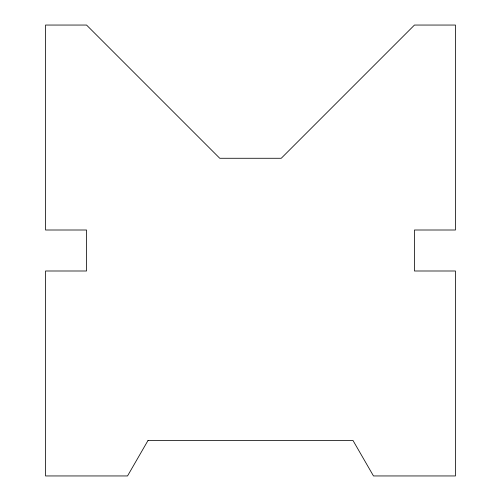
<?xml version="1.0" encoding="UTF-8"?>
<svg xmlns="http://www.w3.org/2000/svg" width="501" height="501" viewBox="0 0 501 501"><rect width="100%" height="100%" fill="white"/><g stroke="black" fill="none" stroke-linecap="round" stroke-linejoin="round"><path stroke-width="0.75" d="M148.027 440.448L127.53 475.95L45.547 475.95L45.541 270.997L86.535 270.997L86.535 230.003L45.541 230.003L45.541 25.05L86.535 25.05L219.757 158.272L281.243 158.272L414.465 25.05L455.459 25.05L455.459 230.003L414.465 230.003L414.465 270.997L455.459 270.997L455.459 475.95L373.477 475.95L352.98 440.448L148.027 440.448"/></g></svg>
